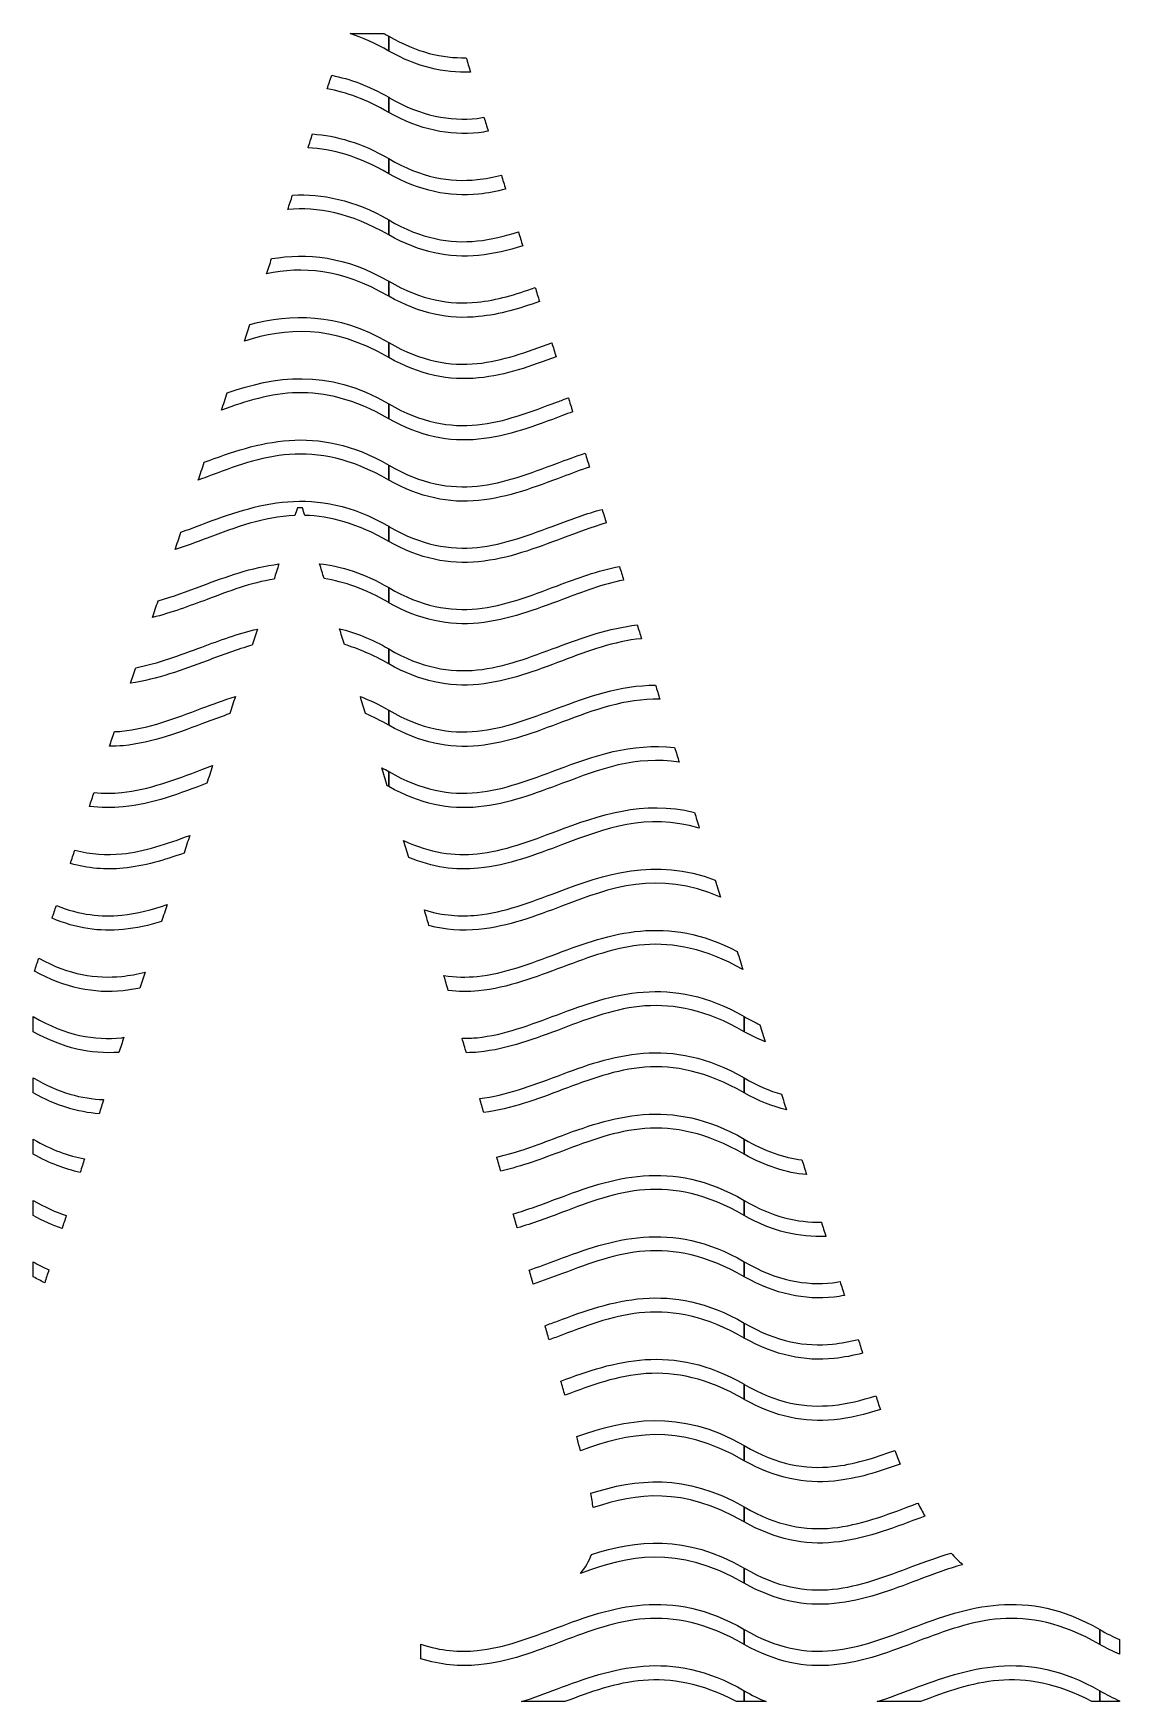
# Model space of a CAD drawing. Extents: x -34 to 197, y 103 to 243.
# Drawn here: x 17.86 to 31.96, y 118.94 to 140.58 of the extents above; entities that cross this region are included whole.
import ezdxf

# ---------------------------------------------------------------- set-up
doc = ezdxf.new("R2010")
doc.units = 0
doc.header["$MEASUREMENT"] = 0
doc.layers.add('OUTER_WALLET', color=7, linetype='CONTINUOUS')

# ---------------------------------------------------------------- blocks, each defined once
blk = doc.blocks.new('BLOCK_4')
at = {"layer": 'OUTER_WALLET', "color": 7}
for points, knots in [([(22.473, 140.353), (22.473, 140.353), (22.473, 140.549), (22.473, 140.549), (22.452, 140.561), (22.43, 140.572), (22.409, 140.583), (22.409, 140.583), (21.97, 140.583), (21.97, 140.583), (22.129, 140.53), (22.295, 140.456), (22.473, 140.353)], [0, 0, 0, 0, 1, 1, 1, 2, 2, 2, 3, 3, 3, 4, 4, 4, 4]), ([(22.473, 140.353), (22.844, 140.147), (23.184, 140.067), (23.533, 140.082), (23.515, 140.144), (23.496, 140.205), (23.477, 140.267), (23.168, 140.26), (22.842, 140.332), (22.473, 140.548), (22.473, 140.548), (22.473, 140.353), (22.473, 140.353)], [0, 0, 0, 0, 1, 1, 1, 2, 2, 2, 3, 3, 3, 4, 4, 4, 4]), ([(21.674, 139.864), (21.919, 139.82), (22.182, 139.726), (22.473, 139.558), (22.473, 139.558), (22.473, 139.754), (22.473, 139.754), (22.212, 139.905), (21.966, 139.993), (21.732, 140.039), (21.712, 139.981), (21.693, 139.922), (21.674, 139.864)], [0, 0, 0, 0, 1, 1, 1, 2, 2, 2, 3, 3, 3, 4, 4, 4, 4]), ([(22.473, 139.558), (22.882, 139.33), (23.253, 139.256), (23.639, 139.294), (23.682, 139.298), (23.722, 139.307), (23.764, 139.314), (23.746, 139.374), (23.727, 139.435), (23.709, 139.495), (23.68, 139.491), (23.65, 139.484), (23.62, 139.481), (23.268, 139.445), (22.9, 139.504), (22.473, 139.753), (22.473, 139.753), (22.473, 139.558), (22.473, 139.558)], [0, 0, 0, 0, 1, 1, 1, 2, 2, 2, 3, 3, 3, 4, 4, 4, 5, 5, 5, 6, 6, 6, 6]), ([(22.473, 138.959), (22.119, 139.164), (21.791, 139.256), (21.483, 139.278), (21.463, 139.218), (21.444, 139.158), (21.425, 139.098), (21.738, 139.083), (22.08, 138.99), (22.473, 138.763), (22.473, 138.763), (22.473, 138.959), (22.473, 138.959)], [0, 0, 0, 0, 1, 1, 1, 2, 2, 2, 3, 3, 3, 4, 4, 4, 4]), ([(22.473, 138.958), (22.473, 138.958), (22.473, 138.763), (22.473, 138.763), (22.882, 138.535), (23.253, 138.46), (23.639, 138.498), (23.759, 138.51), (23.875, 138.534), (23.989, 138.562), (23.972, 138.622), (23.953, 138.683), (23.935, 138.743), (23.831, 138.717), (23.726, 138.696), (23.62, 138.686), (23.268, 138.65), (22.9, 138.709), (22.473, 138.958)], [0, 0, 0, 0, 1, 1, 1, 2, 2, 2, 3, 3, 3, 4, 4, 4, 5, 5, 5, 6, 6, 6, 6]), ([(22.473, 138.164), (22.017, 138.427), (21.606, 138.504), (21.224, 138.485), (21.203, 138.423), (21.183, 138.361), (21.162, 138.299), (21.547, 138.331), (21.969, 138.259), (22.473, 137.968), (22.473, 137.968), (22.473, 138.164), (22.473, 138.164)], [0, 0, 0, 0, 1, 1, 1, 2, 2, 2, 3, 3, 3, 4, 4, 4, 4]), ([(22.473, 138.163), (22.473, 138.163), (22.473, 137.968), (22.473, 137.968), (22.882, 137.74), (23.253, 137.666), (23.639, 137.704), (23.837, 137.723), (24.026, 137.769), (24.211, 137.827), (24.193, 137.887), (24.174, 137.948), (24.156, 138.008), (23.979, 137.952), (23.801, 137.908), (23.62, 137.89), (23.268, 137.856), (22.9, 137.914), (22.473, 138.163)], [0, 0, 0, 0, 1, 1, 1, 2, 2, 2, 3, 3, 3, 4, 4, 4, 5, 5, 5, 6, 6, 6, 6]), ([(22.473, 137.369), (21.907, 137.696), (21.409, 137.736), (20.952, 137.661), (20.93, 137.595), (20.909, 137.529), (20.887, 137.463), (21.347, 137.56), (21.846, 137.535), (22.473, 137.173), (22.473, 137.173), (22.473, 137.369), (22.473, 137.369)], [0, 0, 0, 0, 1, 1, 1, 2, 2, 2, 3, 3, 3, 4, 4, 4, 4]), ([(22.473, 137.368), (22.473, 137.368), (22.473, 137.173), (22.473, 137.173), (22.882, 136.945), (23.253, 136.871), (23.639, 136.909), (23.916, 136.936), (24.175, 137.015), (24.428, 137.105), (24.41, 137.166), (24.392, 137.226), (24.373, 137.287), (24.123, 137.197), (23.876, 137.121), (23.62, 137.096), (23.268, 137.061), (22.9, 137.119), (22.473, 137.368)], [0, 0, 0, 0, 1, 1, 1, 2, 2, 2, 3, 3, 3, 4, 4, 4, 5, 5, 5, 6, 6, 6, 6]), ([(22.473, 136.574), (21.789, 136.969), (21.204, 136.946), (20.67, 136.806), (20.647, 136.735), (20.623, 136.663), (20.599, 136.592), (21.141, 136.76), (21.713, 136.816), (22.473, 136.379), (22.473, 136.379), (22.473, 136.574), (22.473, 136.574)], [0, 0, 0, 0, 1, 1, 1, 2, 2, 2, 3, 3, 3, 4, 4, 4, 4]), ([(22.473, 136.573), (22.473, 136.573), (22.473, 136.378), (22.473, 136.378), (22.882, 136.151), (23.253, 136.076), (23.639, 136.113), (23.995, 136.149), (24.322, 136.268), (24.644, 136.389), (24.625, 136.45), (24.607, 136.511), (24.589, 136.571), (24.264, 136.449), (23.948, 136.333), (23.62, 136.3), (23.268, 136.266), (22.9, 136.324), (22.473, 136.573)], [0, 0, 0, 0, 1, 1, 1, 2, 2, 2, 3, 3, 3, 4, 4, 4, 5, 5, 5, 6, 6, 6, 6]), ([(22.473, 135.779), (21.661, 136.248), (20.989, 136.129), (20.377, 135.922), (20.352, 135.846), (20.327, 135.771), (20.302, 135.695), (20.936, 135.928), (21.573, 136.102), (22.473, 135.584), (22.473, 135.584), (22.473, 135.779), (22.473, 135.779)], [0, 0, 0, 0, 1, 1, 1, 2, 2, 2, 3, 3, 3, 4, 4, 4, 4]), ([(23.62, 135.506), (23.268, 135.471), (22.9, 135.528), (22.473, 135.778), (22.473, 135.778), (22.473, 135.583), (22.473, 135.583), (22.882, 135.355), (23.253, 135.28), (23.639, 135.318), (24.026, 135.357), (24.378, 135.494), (24.728, 135.626), (24.772, 135.642), (24.816, 135.659), (24.86, 135.675), (24.841, 135.735), (24.823, 135.796), (24.805, 135.856), (24.756, 135.838), (24.709, 135.821), (24.661, 135.803), (24.31, 135.672), (23.973, 135.54), (23.62, 135.506)], [0, 0, 0, 0, 1, 1, 1, 2, 2, 2, 3, 3, 3, 4, 4, 4, 5, 5, 5, 6, 6, 6, 7, 7, 7, 8, 8, 8, 8]), ([(22.473, 134.984), (21.527, 135.53), (20.77, 135.278), (20.078, 135.019), (20.052, 134.943), (20.026, 134.865), (20.001, 134.788), (20.038, 134.803), (20.076, 134.816), (20.114, 134.83), (20.813, 135.093), (21.484, 135.358), (22.473, 134.788), (22.473, 134.788), (22.473, 134.984), (22.473, 134.984)], [0, 0, 0, 0, 1, 1, 1, 2, 2, 2, 3, 3, 3, 4, 4, 4, 5, 5, 5, 5]), ([(23.62, 134.711), (23.268, 134.675), (22.9, 134.734), (22.473, 134.983), (22.473, 134.983), (22.473, 134.788), (22.473, 134.788), (22.882, 134.56), (23.253, 134.486), (23.639, 134.523), (24.026, 134.562), (24.378, 134.7), (24.728, 134.83), (24.844, 134.874), (24.96, 134.918), (25.077, 134.958), (25.059, 135.018), (25.041, 135.077), (25.022, 135.137), (24.9, 135.096), (24.779, 135.052), (24.661, 135.008), (24.31, 134.877), (23.973, 134.746), (23.62, 134.711)], [0, 0, 0, 0, 1, 1, 1, 2, 2, 2, 3, 3, 3, 4, 4, 4, 5, 5, 5, 6, 6, 6, 7, 7, 7, 8, 8, 8, 8]), ([(22.473, 134.189), (21.513, 134.744), (20.748, 134.476), (20.047, 134.213), (19.956, 134.179), (19.865, 134.145), (19.775, 134.112), (19.75, 134.037), (19.725, 133.962), (19.7, 133.886), (19.839, 133.933), (19.977, 133.984), (20.114, 134.035), (20.485, 134.174), (20.848, 134.313), (21.255, 134.329), (21.265, 134.362), (21.276, 134.395), (21.287, 134.428), (21.287, 134.428), (21.353, 134.428), (21.353, 134.428), (21.363, 134.395), (21.373, 134.363), (21.383, 134.33), (21.708, 134.321), (22.063, 134.23), (22.473, 133.993), (22.473, 133.993), (22.473, 134.189), (22.473, 134.189)], [0, 0, 0, 0, 1, 1, 1, 2, 2, 2, 3, 3, 3, 4, 4, 4, 5, 5, 5, 6, 6, 6, 7, 7, 7, 8, 8, 8, 9, 9, 9, 10, 10, 10, 10]), ([(23.62, 133.915), (23.268, 133.881), (22.9, 133.939), (22.473, 134.188), (22.473, 134.188), (22.473, 133.993), (22.473, 133.993), (22.882, 133.765), (23.253, 133.69), (23.639, 133.729), (24.026, 133.767), (24.378, 133.904), (24.728, 134.035), (24.917, 134.106), (25.104, 134.177), (25.296, 134.232), (25.278, 134.291), (25.26, 134.35), (25.243, 134.409), (25.042, 134.354), (24.849, 134.283), (24.661, 134.213), (24.31, 134.081), (23.973, 133.951), (23.62, 133.915)], [0, 0, 0, 0, 1, 1, 1, 2, 2, 2, 3, 3, 3, 4, 4, 4, 5, 5, 5, 6, 6, 6, 7, 7, 7, 8, 8, 8, 8]), ([(21.047, 133.7), (20.693, 133.656), (20.363, 133.536), (20.047, 133.418), (19.855, 133.346), (19.667, 133.276), (19.478, 133.22), (19.454, 133.148), (19.43, 133.077), (19.406, 133.005), (19.649, 133.067), (19.883, 133.154), (20.114, 133.24), (20.4, 133.348), (20.682, 133.455), (20.984, 133.505), (21.005, 133.57), (21.026, 133.635), (21.047, 133.7)], [0, 0, 0, 0, 1, 1, 1, 2, 2, 2, 3, 3, 3, 4, 4, 4, 5, 5, 5, 6, 6, 6, 6]), ([(22.473, 133.394), (22.154, 133.578), (21.856, 133.671), (21.575, 133.704), (21.595, 133.64), (21.614, 133.576), (21.634, 133.512), (21.89, 133.471), (22.166, 133.375), (22.473, 133.199), (22.473, 133.199), (22.473, 133.394), (22.473, 133.394)], [0, 0, 0, 0, 1, 1, 1, 2, 2, 2, 3, 3, 3, 4, 4, 4, 4]), ([(23.62, 133.12), (23.268, 133.086), (22.9, 133.144), (22.473, 133.393), (22.473, 133.393), (22.473, 133.198), (22.473, 133.198), (22.882, 132.97), (23.253, 132.896), (23.639, 132.934), (24.026, 132.972), (24.378, 133.109), (24.728, 133.24), (24.99, 133.339), (25.248, 133.438), (25.521, 133.492), (25.503, 133.551), (25.485, 133.61), (25.468, 133.669), (25.186, 133.612), (24.919, 133.515), (24.661, 133.418), (24.31, 133.286), (23.973, 133.155), (23.62, 133.12)], [0, 0, 0, 0, 1, 1, 1, 2, 2, 2, 3, 3, 3, 4, 4, 4, 5, 5, 5, 6, 6, 6, 7, 7, 7, 8, 8, 8, 8]), ([(23.62, 132.326), (23.268, 132.291), (22.9, 132.349), (22.473, 132.598), (22.473, 132.598), (22.473, 132.403), (22.473, 132.403), (22.882, 132.175), (23.253, 132.101), (23.639, 132.138), (24.026, 132.177), (24.378, 132.314), (24.728, 132.445), (25.063, 132.571), (25.392, 132.697), (25.753, 132.731), (25.735, 132.791), (25.716, 132.85), (25.699, 132.909), (25.33, 132.868), (24.988, 132.746), (24.661, 132.623), (24.31, 132.492), (23.973, 132.36), (23.62, 132.326)], [0, 0, 0, 0, 1, 1, 1, 2, 2, 2, 3, 3, 3, 4, 4, 4, 5, 5, 5, 6, 6, 6, 7, 7, 7, 8, 8, 8, 8]), ([(20.769, 132.855), (20.518, 132.797), (20.279, 132.71), (20.047, 132.623), (19.757, 132.515), (19.476, 132.409), (19.189, 132.355), (19.167, 132.288), (19.144, 132.221), (19.122, 132.154), (19.47, 132.204), (19.794, 132.326), (20.114, 132.445), (20.309, 132.519), (20.502, 132.591), (20.701, 132.647), (20.724, 132.717), (20.747, 132.785), (20.769, 132.855)], [0, 0, 0, 0, 1, 1, 1, 2, 2, 2, 3, 3, 3, 4, 4, 4, 5, 5, 5, 6, 6, 6, 6]), ([(22.473, 132.599), (22.25, 132.728), (22.037, 132.811), (21.833, 132.861), (21.854, 132.793), (21.876, 132.724), (21.897, 132.656), (22.077, 132.602), (22.268, 132.522), (22.473, 132.404), (22.473, 132.404), (22.473, 132.599), (22.473, 132.599)], [0, 0, 0, 0, 1, 1, 1, 2, 2, 2, 3, 3, 3, 4, 4, 4, 4]), ([(24.661, 131.828), (24.31, 131.696), (23.973, 131.566), (23.62, 131.531), (23.268, 131.496), (22.9, 131.554), (22.473, 131.803), (22.473, 131.803), (22.473, 131.608), (22.473, 131.608), (22.882, 131.381), (23.253, 131.305), (23.639, 131.343), (24.026, 131.382), (24.378, 131.519), (24.728, 131.651), (25.136, 131.804), (25.535, 131.956), (25.992, 131.945), (25.973, 132.006), (25.955, 132.067), (25.936, 132.129), (25.474, 132.127), (25.057, 131.977), (24.661, 131.828)], [0, 0, 0, 0, 1, 1, 1, 2, 2, 2, 3, 3, 3, 4, 4, 4, 5, 5, 5, 6, 6, 6, 7, 7, 7, 8, 8, 8, 8]), ([(20.482, 131.981), (20.334, 131.934), (20.189, 131.881), (20.047, 131.828), (19.696, 131.696), (19.359, 131.566), (19.006, 131.531), (18.975, 131.527), (18.943, 131.526), (18.911, 131.525), (18.89, 131.461), (18.869, 131.398), (18.848, 131.335), (18.907, 131.336), (18.966, 131.338), (19.025, 131.343), (19.412, 131.382), (19.764, 131.519), (20.114, 131.651), (20.213, 131.687), (20.31, 131.724), (20.409, 131.759), (20.433, 131.833), (20.458, 131.907), (20.482, 131.981)], [0, 0, 0, 0, 1, 1, 1, 2, 2, 2, 3, 3, 3, 4, 4, 4, 5, 5, 5, 6, 6, 6, 7, 7, 7, 8, 8, 8, 8]), ([(22.473, 131.804), (22.347, 131.877), (22.224, 131.935), (22.104, 131.981), (22.126, 131.908), (22.149, 131.834), (22.172, 131.759), (22.269, 131.717), (22.369, 131.669), (22.473, 131.609), (22.473, 131.609), (22.473, 131.804), (22.473, 131.804)], [0, 0, 0, 0, 1, 1, 1, 2, 2, 2, 3, 3, 3, 4, 4, 4, 4]), ([(24.661, 131.033), (24.31, 130.902), (23.973, 130.771), (23.62, 130.736), (23.268, 130.7), (22.9, 130.759), (22.473, 131.008), (22.473, 131.008), (22.473, 130.813), (22.473, 130.813), (22.882, 130.585), (23.253, 130.51), (23.639, 130.549), (24.026, 130.587), (24.378, 130.725), (24.728, 130.855), (25.208, 131.036), (25.676, 131.217), (26.242, 131.128), (26.223, 131.192), (26.203, 131.255), (26.184, 131.319), (25.622, 131.383), (25.127, 131.208), (24.661, 131.033)], [0, 0, 0, 0, 1, 1, 1, 2, 2, 2, 3, 3, 3, 4, 4, 4, 5, 5, 5, 6, 6, 6, 7, 7, 7, 8, 8, 8, 8]), ([(20.047, 131.033), (19.696, 130.902), (19.359, 130.771), (19.006, 130.736), (18.889, 130.724), (18.77, 130.724), (18.648, 130.736), (18.628, 130.677), (18.608, 130.616), (18.588, 130.556), (18.733, 130.536), (18.879, 130.534), (19.025, 130.549), (19.411, 130.587), (19.763, 130.724), (20.111, 130.855), (20.137, 130.932), (20.162, 131.008), (20.187, 131.085), (20.14, 131.068), (20.094, 131.05), (20.047, 131.033)], [0, 0, 0, 0, 1, 1, 1, 2, 2, 2, 3, 3, 3, 4, 4, 4, 5, 5, 5, 6, 6, 6, 7, 7, 7, 7]), ([(22.473, 131.009), (22.443, 131.026), (22.414, 131.04), (22.384, 131.056), (22.408, 130.979), (22.43, 130.901), (22.454, 130.824), (22.46, 130.82), (22.466, 130.817), (22.473, 130.813), (22.473, 130.813), (22.473, 131.009), (22.473, 131.009)], [0, 0, 0, 0, 1, 1, 1, 2, 2, 2, 3, 3, 3, 4, 4, 4, 4]), ([(24.661, 130.238), (24.31, 130.107), (23.973, 129.976), (23.62, 129.94), (23.322, 129.911), (23.012, 129.949), (22.666, 130.113), (22.688, 130.04), (22.71, 129.967), (22.732, 129.893), (23.042, 129.765), (23.336, 129.723), (23.639, 129.753), (24.026, 129.792), (24.378, 129.929), (24.728, 130.06), (25.28, 130.268), (25.816, 130.475), (26.504, 130.273), (26.483, 130.341), (26.462, 130.41), (26.441, 130.478), (25.771, 130.642), (25.197, 130.439), (24.661, 130.238)], [0, 0, 0, 0, 1, 1, 1, 2, 2, 2, 3, 3, 3, 4, 4, 4, 5, 5, 5, 6, 6, 6, 7, 7, 7, 8, 8, 8, 8]), ([(18.398, 129.987), (18.378, 129.929), (18.359, 129.873), (18.34, 129.815), (18.571, 129.75), (18.795, 129.731), (19.025, 129.753), (19.302, 129.781), (19.562, 129.86), (19.815, 129.95), (19.84, 130.027), (19.865, 130.104), (19.89, 130.18), (19.595, 130.07), (19.306, 129.97), (19.006, 129.94), (18.811, 129.921), (18.61, 129.932), (18.398, 129.987)], [0, 0, 0, 0, 1, 1, 1, 2, 2, 2, 3, 3, 3, 4, 4, 4, 5, 5, 5, 6, 6, 6, 6]), ([(24.661, 129.443), (24.31, 129.311), (23.973, 129.18), (23.62, 129.145), (23.401, 129.124), (23.176, 129.138), (22.935, 129.212), (22.955, 129.144), (22.975, 129.077), (22.995, 129.009), (23.212, 128.953), (23.423, 128.937), (23.639, 128.959), (24.026, 128.997), (24.378, 129.134), (24.728, 129.265), (25.352, 129.5), (25.955, 129.734), (26.779, 129.378), (26.757, 129.451), (26.734, 129.525), (26.711, 129.599), (25.923, 129.901), (25.268, 129.671), (24.661, 129.443)], [0, 0, 0, 0, 1, 1, 1, 2, 2, 2, 3, 3, 3, 4, 4, 4, 5, 5, 5, 6, 6, 6, 7, 7, 7, 8, 8, 8, 8]), ([(18.158, 129.27), (18.14, 129.215), (18.121, 129.16), (18.103, 129.105), (18.419, 128.971), (18.718, 128.928), (19.025, 128.959), (19.197, 128.976), (19.362, 129.014), (19.524, 129.061), (19.548, 129.135), (19.572, 129.208), (19.596, 129.281), (19.401, 129.218), (19.206, 129.165), (19.006, 129.145), (18.739, 129.119), (18.462, 129.146), (18.158, 129.27)], [0, 0, 0, 0, 1, 1, 1, 2, 2, 2, 3, 3, 3, 4, 4, 4, 5, 5, 5, 6, 6, 6, 6]), ([(24.661, 128.648), (24.31, 128.516), (23.973, 128.385), (23.62, 128.351), (23.48, 128.336), (23.337, 128.339), (23.189, 128.36), (23.208, 128.296), (23.226, 128.231), (23.245, 128.167), (23.376, 128.152), (23.507, 128.15), (23.639, 128.163), (24.026, 128.202), (24.378, 128.34), (24.728, 128.471), (25.423, 128.731), (26.091, 128.994), (27.07, 128.438), (27.046, 128.516), (27.021, 128.593), (26.997, 128.672), (26.079, 129.159), (25.339, 128.903), (24.661, 128.648)], [0, 0, 0, 0, 1, 1, 1, 2, 2, 2, 3, 3, 3, 4, 4, 4, 5, 5, 5, 6, 6, 6, 7, 7, 7, 8, 8, 8, 8]), ([(17.93, 128.585), (17.911, 128.53), (17.893, 128.475), (17.874, 128.42), (18.277, 128.199), (18.644, 128.126), (19.025, 128.163), (19.099, 128.171), (19.171, 128.184), (19.242, 128.199), (19.265, 128.267), (19.287, 128.336), (19.309, 128.404), (19.209, 128.38), (19.108, 128.361), (19.006, 128.351), (18.673, 128.317), (18.326, 128.37), (17.93, 128.585)], [0, 0, 0, 0, 1, 1, 1, 2, 2, 2, 3, 3, 3, 4, 4, 4, 5, 5, 5, 6, 6, 6, 6]), ([(27.087, 127.829), (26.127, 128.383), (25.362, 128.116), (24.661, 127.853), (24.31, 127.722), (23.973, 127.591), (23.62, 127.555), (23.556, 127.549), (23.491, 127.548), (23.425, 127.548), (23.444, 127.485), (23.462, 127.422), (23.48, 127.36), (23.533, 127.361), (23.586, 127.363), (23.639, 127.368), (24.026, 127.407), (24.378, 127.544), (24.728, 127.675), (25.427, 127.938), (26.098, 128.203), (27.087, 127.633), (27.087, 127.633), (27.087, 127.829), (27.087, 127.829)], [0, 0, 0, 0, 1, 1, 1, 2, 2, 2, 3, 3, 3, 4, 4, 4, 5, 5, 5, 6, 6, 6, 7, 7, 7, 8, 8, 8, 8]), ([(17.859, 127.828), (17.859, 127.828), (17.859, 127.633), (17.859, 127.633), (18.249, 127.416), (18.604, 127.339), (18.971, 127.365), (18.992, 127.43), (19.013, 127.495), (19.035, 127.56), (19.025, 127.559), (19.016, 127.556), (19.006, 127.555), (18.654, 127.521), (18.286, 127.579), (17.859, 127.828)], [0, 0, 0, 0, 1, 1, 1, 2, 2, 2, 3, 3, 3, 4, 4, 4, 5, 5, 5, 5]), ([(27.087, 127.633), (27.18, 127.581), (27.269, 127.539), (27.359, 127.503), (27.336, 127.576), (27.313, 127.649), (27.29, 127.723), (27.224, 127.754), (27.157, 127.788), (27.087, 127.828), (27.087, 127.828), (27.087, 127.633), (27.087, 127.633)], [0, 0, 0, 0, 1, 1, 1, 2, 2, 2, 3, 3, 3, 4, 4, 4, 4]), ([(27.087, 127.034), (26.127, 127.589), (25.362, 127.321), (24.661, 127.058), (24.321, 126.931), (23.994, 126.805), (23.653, 126.766), (23.671, 126.706), (23.688, 126.645), (23.706, 126.584), (24.066, 126.631), (24.399, 126.757), (24.728, 126.881), (25.427, 127.142), (26.098, 127.408), (27.087, 126.839), (27.087, 126.839), (27.087, 127.034), (27.087, 127.034)], [0, 0, 0, 0, 1, 1, 1, 2, 2, 2, 3, 3, 3, 4, 4, 4, 5, 5, 5, 6, 6, 6, 6]), ([(17.859, 126.838), (18.157, 126.672), (18.435, 126.588), (18.713, 126.569), (18.733, 126.63), (18.752, 126.692), (18.772, 126.753), (18.49, 126.761), (18.193, 126.839), (17.859, 127.033), (17.859, 127.033), (17.859, 126.838), (17.859, 126.838)], [0, 0, 0, 0, 1, 1, 1, 2, 2, 2, 3, 3, 3, 4, 4, 4, 4]), ([(27.087, 126.838), (27.276, 126.733), (27.457, 126.662), (27.634, 126.618), (27.613, 126.686), (27.592, 126.753), (27.571, 126.821), (27.417, 126.866), (27.257, 126.934), (27.087, 127.033), (27.087, 127.033), (27.087, 126.838), (27.087, 126.838)], [0, 0, 0, 0, 1, 1, 1, 2, 2, 2, 3, 3, 3, 4, 4, 4, 4]), ([(27.087, 126.239), (26.127, 126.794), (25.362, 126.526), (24.661, 126.263), (24.395, 126.163), (24.137, 126.064), (23.874, 126.007), (23.892, 125.946), (23.909, 125.886), (23.927, 125.825), (24.204, 125.886), (24.467, 125.988), (24.728, 126.085), (25.427, 126.348), (26.098, 126.613), (27.087, 126.043), (27.087, 126.043), (27.087, 126.239), (27.087, 126.239)], [0, 0, 0, 0, 1, 1, 1, 2, 2, 2, 3, 3, 3, 4, 4, 4, 5, 5, 5, 6, 6, 6, 6]), ([(17.859, 126.043), (18.07, 125.926), (18.27, 125.85), (18.467, 125.808), (18.486, 125.867), (18.505, 125.926), (18.524, 125.984), (18.316, 126.021), (18.097, 126.1), (17.859, 126.238), (17.859, 126.238), (17.859, 126.043), (17.859, 126.043)], [0, 0, 0, 0, 1, 1, 1, 2, 2, 2, 3, 3, 3, 4, 4, 4, 4]), ([(27.087, 126.043), (27.369, 125.886), (27.633, 125.803), (27.896, 125.779), (27.876, 125.843), (27.856, 125.906), (27.836, 125.97), (27.603, 126), (27.357, 126.081), (27.087, 126.238), (27.087, 126.238), (27.087, 126.043), (27.087, 126.043)], [0, 0, 0, 0, 1, 1, 1, 2, 2, 2, 3, 3, 3, 4, 4, 4, 4]), ([(27.087, 125.444), (26.127, 125.999), (25.362, 125.731), (24.661, 125.468), (24.468, 125.396), (24.278, 125.325), (24.088, 125.269), (24.106, 125.208), (24.123, 125.148), (24.14, 125.087), (24.34, 125.146), (24.535, 125.218), (24.728, 125.291), (25.427, 125.553), (26.098, 125.818), (27.087, 125.249), (27.087, 125.249), (27.087, 125.444), (27.087, 125.444)], [0, 0, 0, 0, 1, 1, 1, 2, 2, 2, 3, 3, 3, 4, 4, 4, 5, 5, 5, 6, 6, 6, 6]), ([(17.859, 125.248), (17.987, 125.177), (18.11, 125.122), (18.232, 125.08), (18.25, 125.136), (18.269, 125.192), (18.287, 125.249), (18.15, 125.293), (18.009, 125.356), (17.859, 125.443), (17.859, 125.443), (17.859, 125.248), (17.859, 125.248)], [0, 0, 0, 0, 1, 1, 1, 2, 2, 2, 3, 3, 3, 4, 4, 4, 4]), ([(27.087, 125.248), (27.458, 125.041), (27.799, 124.962), (28.147, 124.977), (28.128, 125.038), (28.108, 125.1), (28.089, 125.162), (27.78, 125.156), (27.456, 125.228), (27.087, 125.443), (27.087, 125.443), (27.087, 125.248), (27.087, 125.248)], [0, 0, 0, 0, 1, 1, 1, 2, 2, 2, 3, 3, 3, 4, 4, 4, 4]), ([(27.087, 124.649), (26.127, 125.203), (25.362, 124.935), (24.661, 124.673), (24.538, 124.627), (24.417, 124.583), (24.296, 124.541), (24.313, 124.48), (24.33, 124.419), (24.348, 124.358), (24.476, 124.402), (24.602, 124.448), (24.728, 124.495), (25.427, 124.758), (26.098, 125.023), (27.087, 124.453), (27.087, 124.453), (27.087, 124.649), (27.087, 124.649)], [0, 0, 0, 0, 1, 1, 1, 2, 2, 2, 3, 3, 3, 4, 4, 4, 5, 5, 5, 6, 6, 6, 6]), ([(17.859, 124.453), (17.909, 124.425), (17.959, 124.4), (18.007, 124.376), (18.025, 124.432), (18.043, 124.488), (18.061, 124.543), (17.995, 124.574), (17.928, 124.608), (17.859, 124.648), (17.859, 124.648), (17.859, 124.453), (17.859, 124.453)], [0, 0, 0, 0, 1, 1, 1, 2, 2, 2, 3, 3, 3, 4, 4, 4, 4]), ([(27.087, 124.648), (27.087, 124.648), (27.087, 124.453), (27.087, 124.453), (27.496, 124.226), (27.867, 124.151), (28.253, 124.189), (28.299, 124.193), (28.343, 124.203), (28.388, 124.211), (28.369, 124.271), (28.35, 124.331), (28.331, 124.391), (28.299, 124.387), (28.267, 124.379), (28.234, 124.375), (27.882, 124.341), (27.514, 124.399), (27.087, 124.648)], [0, 0, 0, 0, 1, 1, 1, 2, 2, 2, 3, 3, 3, 4, 4, 4, 5, 5, 5, 6, 6, 6, 6]), ([(27.087, 123.854), (26.127, 124.408), (25.362, 124.141), (24.661, 123.878), (24.607, 123.858), (24.555, 123.839), (24.502, 123.819), (24.519, 123.758), (24.537, 123.697), (24.554, 123.636), (24.612, 123.657), (24.67, 123.679), (24.728, 123.7), (25.427, 123.963), (26.098, 124.227), (27.087, 123.659), (27.087, 123.659), (27.087, 123.854), (27.087, 123.854)], [0, 0, 0, 0, 1, 1, 1, 2, 2, 2, 3, 3, 3, 4, 4, 4, 5, 5, 5, 6, 6, 6, 6]), ([(27.087, 123.853), (27.087, 123.853), (27.087, 123.658), (27.087, 123.658), (27.496, 123.43), (27.867, 123.356), (28.253, 123.393), (28.381, 123.407), (28.503, 123.432), (28.624, 123.462), (28.605, 123.523), (28.586, 123.582), (28.567, 123.642), (28.457, 123.615), (28.347, 123.592), (28.234, 123.58), (27.882, 123.546), (27.514, 123.604), (27.087, 123.853)], [0, 0, 0, 0, 1, 1, 1, 2, 2, 2, 3, 3, 3, 4, 4, 4, 5, 5, 5, 6, 6, 6, 6]), ([(27.087, 123.059), (26.147, 123.601), (25.395, 123.357), (24.707, 123.1), (24.724, 123.039), (24.741, 122.978), (24.759, 122.917), (25.447, 123.175), (26.113, 123.424), (27.087, 122.864), (27.087, 122.864), (27.087, 123.059), (27.087, 123.059)], [0, 0, 0, 0, 1, 1, 1, 2, 2, 2, 3, 3, 3, 4, 4, 4, 4]), ([(27.087, 123.058), (27.087, 123.058), (27.087, 122.863), (27.087, 122.863), (27.496, 122.635), (27.867, 122.56), (28.253, 122.599), (28.462, 122.619), (28.66, 122.67), (28.854, 122.731), (28.834, 122.79), (28.815, 122.85), (28.795, 122.911), (28.61, 122.852), (28.424, 122.804), (28.234, 122.786), (27.882, 122.751), (27.514, 122.809), (27.087, 123.058)], [0, 0, 0, 0, 1, 1, 1, 2, 2, 2, 3, 3, 3, 4, 4, 4, 5, 5, 5, 6, 6, 6, 6]), ([(27.087, 122.264), (26.24, 122.753), (25.545, 122.602), (24.912, 122.38), (24.915, 122.369), (24.918, 122.358), (24.921, 122.347), (24.935, 122.296), (24.949, 122.246), (24.962, 122.197), (25.581, 122.421), (26.209, 122.574), (27.087, 122.068), (27.087, 122.068), (27.087, 122.264), (27.087, 122.264)], [0, 0, 0, 0, 1, 1, 1, 2, 2, 2, 3, 3, 3, 4, 4, 4, 5, 5, 5, 5]), ([(27.087, 122.263), (27.087, 122.263), (27.087, 122.068), (27.087, 122.068), (27.496, 121.84), (27.867, 121.766), (28.253, 121.804), (28.555, 121.833), (28.835, 121.924), (29.11, 122.024), (29.086, 122.082), (29.064, 122.14), (29.04, 122.201), (28.772, 122.103), (28.508, 122.017), (28.234, 121.991), (27.882, 121.955), (27.514, 122.014), (27.087, 122.263)], [0, 0, 0, 0, 1, 1, 1, 2, 2, 2, 3, 3, 3, 4, 4, 4, 5, 5, 5, 6, 6, 6, 6]), ([(27.087, 121.469), (26.32, 121.911), (25.679, 121.83), (25.094, 121.645), (25.107, 121.581), (25.117, 121.519), (25.126, 121.459), (25.694, 121.648), (26.286, 121.734), (27.087, 121.273), (27.087, 121.273), (27.087, 121.469), (27.087, 121.469)], [0, 0, 0, 0, 1, 1, 1, 2, 2, 2, 3, 3, 3, 4, 4, 4, 4]), ([(27.087, 121.468), (27.087, 121.468), (27.087, 121.273), (27.087, 121.273), (27.496, 121.045), (27.867, 120.97), (28.253, 121.009), (28.64, 121.047), (28.992, 121.184), (29.342, 121.315), (29.372, 121.327), (29.402, 121.338), (29.432, 121.349), (29.401, 121.404), (29.371, 121.459), (29.34, 121.517), (29.318, 121.509), (29.297, 121.501), (29.275, 121.493), (28.924, 121.361), (28.587, 121.231), (28.234, 121.195), (27.882, 121.161), (27.514, 121.219), (27.087, 121.468)], [0, 0, 0, 0, 1, 1, 1, 2, 2, 2, 3, 3, 3, 4, 4, 4, 5, 5, 5, 6, 6, 6, 7, 7, 7, 8, 8, 8, 8]), ([(27.087, 120.674), (26.324, 121.115), (25.685, 121.036), (25.103, 120.853), (25.072, 120.761), (25.025, 120.68), (24.96, 120.606), (25.58, 120.831), (26.208, 120.985), (27.087, 120.478), (27.087, 120.478), (27.087, 120.674), (27.087, 120.674)], [0, 0, 0, 0, 1, 1, 1, 2, 2, 2, 3, 3, 3, 4, 4, 4, 4]), ([(28.234, 120.4), (27.882, 120.366), (27.514, 120.424), (27.087, 120.673), (27.087, 120.673), (27.087, 120.477), (27.087, 120.477), (27.496, 120.25), (27.867, 120.176), (28.253, 120.214), (28.64, 120.252), (28.992, 120.389), (29.342, 120.52), (29.534, 120.593), (29.724, 120.664), (29.92, 120.719), (29.869, 120.766), (29.82, 120.816), (29.772, 120.87), (29.602, 120.819), (29.437, 120.759), (29.275, 120.698), (28.924, 120.566), (28.587, 120.435), (28.234, 120.4)], [0, 0, 0, 0, 1, 1, 1, 2, 2, 2, 3, 3, 3, 4, 4, 4, 5, 5, 5, 6, 6, 6, 7, 7, 7, 8, 8, 8, 8]), ([(27.087, 119.879), (26.127, 120.433), (25.362, 120.166), (24.661, 119.903), (24.31, 119.771), (23.973, 119.64), (23.62, 119.606), (23.388, 119.582), (23.149, 119.601), (22.891, 119.686), (22.891, 119.686), (22.891, 119.499), (22.891, 119.499), (23.144, 119.418), (23.389, 119.394), (23.639, 119.418), (24.026, 119.457), (24.378, 119.594), (24.728, 119.726), (25.427, 119.988), (26.098, 120.253), (27.087, 119.684), (27.087, 119.684), (27.087, 119.879), (27.087, 119.879)], [0, 0, 0, 0, 1, 1, 1, 2, 2, 2, 3, 3, 3, 4, 4, 4, 5, 5, 5, 6, 6, 6, 7, 7, 7, 8, 8, 8, 8]), ([(31.701, 119.879), (30.741, 120.433), (29.976, 120.166), (29.275, 119.903), (28.924, 119.771), (28.587, 119.64), (28.234, 119.606), (27.882, 119.571), (27.514, 119.629), (27.087, 119.878), (27.087, 119.878), (27.087, 119.683), (27.087, 119.683), (27.496, 119.456), (27.867, 119.381), (28.253, 119.418), (28.64, 119.457), (28.992, 119.594), (29.342, 119.726), (30.041, 119.988), (30.713, 120.253), (31.701, 119.684), (31.701, 119.684), (31.701, 119.879), (31.701, 119.879)], [0, 0, 0, 0, 1, 1, 1, 2, 2, 2, 3, 3, 3, 4, 4, 4, 5, 5, 5, 6, 6, 6, 7, 7, 7, 8, 8, 8, 8]), ([(31.701, 119.683), (31.789, 119.634), (31.875, 119.593), (31.96, 119.558), (31.96, 119.558), (31.96, 119.748), (31.96, 119.748), (31.876, 119.784), (31.79, 119.826), (31.701, 119.878), (31.701, 119.878), (31.701, 119.683), (31.701, 119.683)], [0, 0, 0, 0, 1, 1, 1, 2, 2, 2, 3, 3, 3, 4, 4, 4, 4]), ([(27.087, 119.084), (26.127, 119.639), (25.362, 119.371), (24.661, 119.108), (24.505, 119.049), (24.351, 118.992), (24.197, 118.942), (24.197, 118.942), (24.759, 118.942), (24.759, 118.942), (25.423, 119.191), (26.067, 119.429), (26.986, 118.942), (26.986, 118.942), (27.087, 118.942), (27.087, 118.942), (27.087, 118.942), (27.087, 119.084), (27.087, 119.084)], [0, 0, 0, 0, 1, 1, 1, 2, 2, 2, 3, 3, 3, 4, 4, 4, 5, 5, 5, 6, 6, 6, 6]), ([(31.701, 119.084), (30.741, 119.639), (29.976, 119.371), (29.275, 119.108), (29.119, 119.049), (28.965, 118.992), (28.811, 118.942), (28.811, 118.942), (29.373, 118.942), (29.373, 118.942), (30.037, 119.191), (30.681, 119.429), (31.601, 118.942), (31.601, 118.942), (31.701, 118.942), (31.701, 118.942), (31.701, 118.942), (31.701, 119.084), (31.701, 119.084)], [0, 0, 0, 0, 1, 1, 1, 2, 2, 2, 3, 3, 3, 4, 4, 4, 5, 5, 5, 6, 6, 6, 6]), ([(27.087, 119.084), (27.087, 119.084), (27.087, 118.942), (27.087, 118.942), (27.087, 118.942), (27.37, 118.942), (27.37, 118.942), (27.279, 118.98), (27.185, 119.026), (27.087, 119.084)], [0, 0, 0, 0, 1, 1, 1, 2, 2, 2, 3, 3, 3, 3]), ([(31.96, 118.953), (31.876, 118.989), (31.79, 119.031), (31.701, 119.084), (31.701, 119.084), (31.701, 118.942), (31.701, 118.942), (31.701, 118.942), (31.96, 118.942), (31.96, 118.942), (31.96, 118.942), (31.96, 118.953), (31.96, 118.953)], [0, 0, 0, 0, 1, 1, 1, 2, 2, 2, 3, 3, 3, 4, 4, 4, 4])]:
    blk.add_open_spline(points, degree=3, knots=knots, dxfattribs=at)
blk = doc.blocks.new('BLOCK_3')
at = {"layer": 'OUTER_WALLET'}
blk.add_blockref('BLOCK_4', (0, 0), dxfattribs=at)

msp = doc.modelspace()

# ---------------------------------------------------------------- block references
at = {"layer": 'OUTER_WALLET'}
msp.add_blockref('BLOCK_3', (0, 0), dxfattribs=at)

doc.saveas('drawing.dxf')
